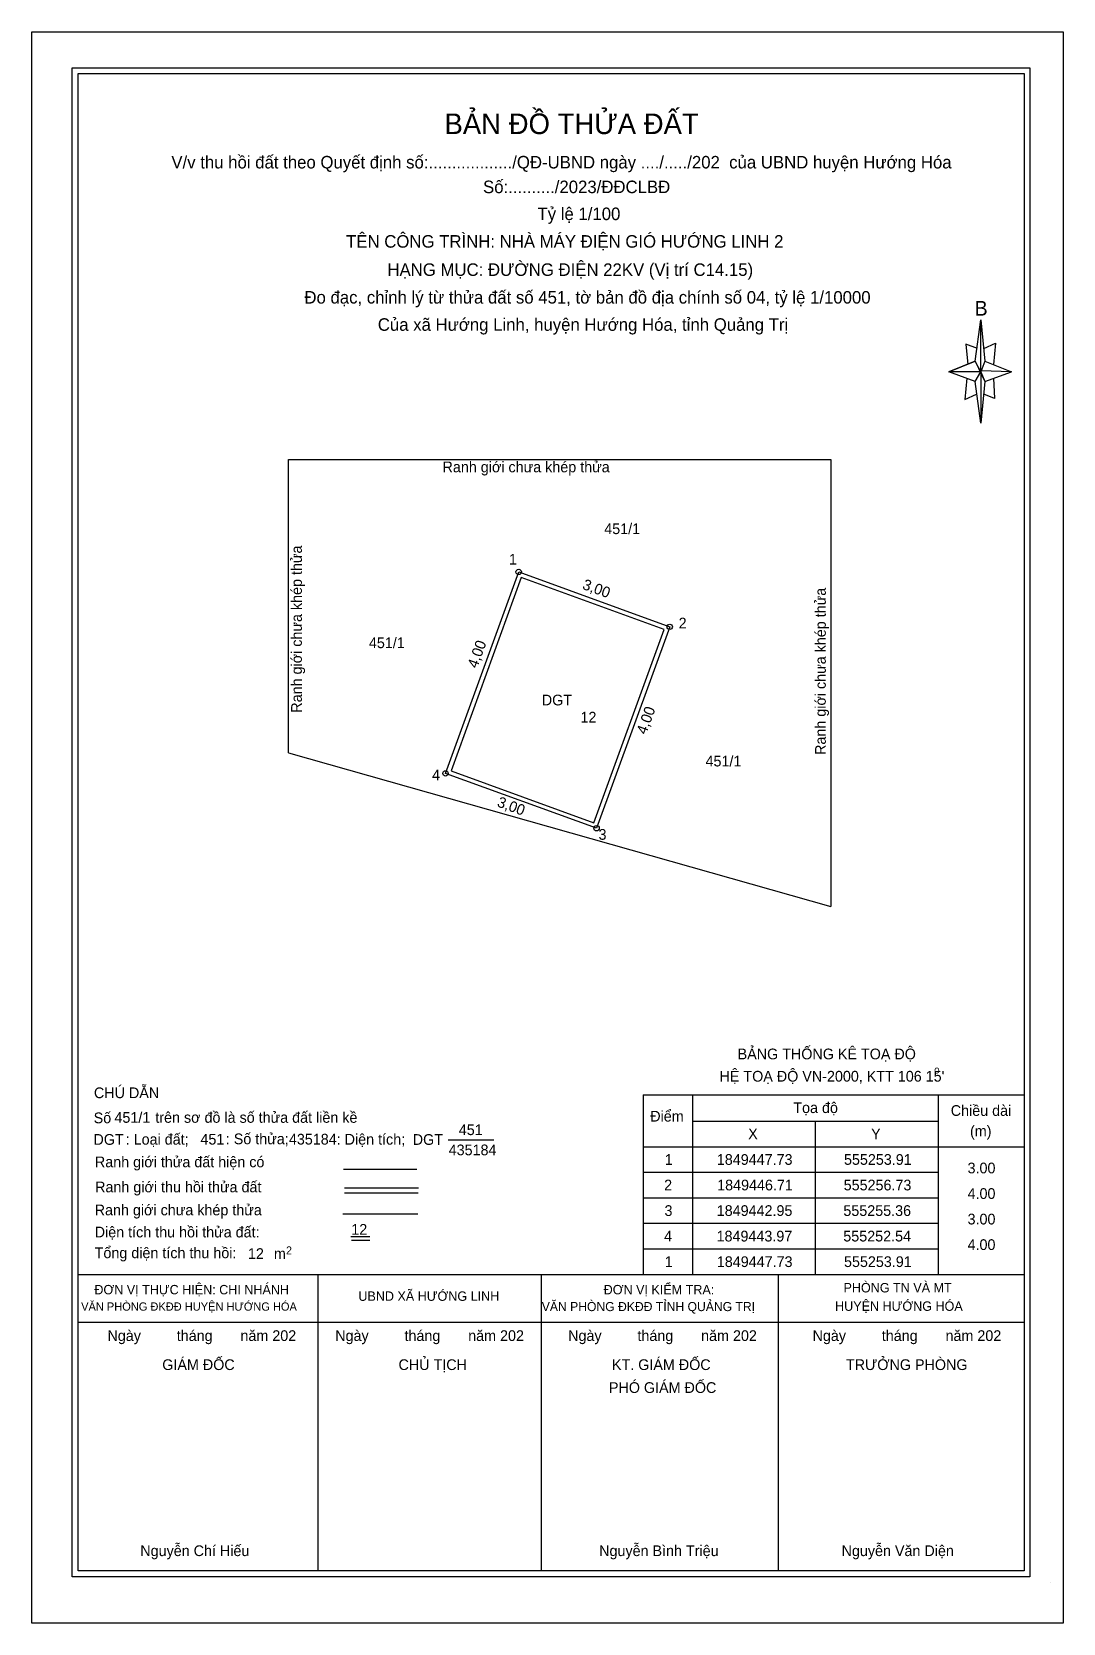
# Model space of a CAD drawing. Extents: x 554477 to 556972, y 1848154 to 1850269.
# Drawn here: x 555244.82 to 555264.07, y 1849428.1 to 1849457.82 of the extents above; entities that cross this region are included whole.
import ezdxf

# ---------------------------------------------------------------- set-up
doc = ezdxf.new("R2010")
doc.units = 0
for name, color, linetype in [('Level 10', 7, 'Continuous'), ('Level 16', 7, 'Continuous'), ('Level 18', 7, 'Continuous'), ('Level 2', 7, 'Continuous'), ('Level 21', 7, 'Continuous'), ('Level 27', 7, 'Continuous'), ('Level 5', 7, 'Continuous'), ('Level 50', 7, 'Continuous'), ('Level 55', 7, 'Continuous'), ('Level 56', 7, 'Continuous'), ('Level 6', 7, 'Continuous'), ('Level 67', 7, 'Continuous'), ('Level 68', 7, 'Continuous'), ('Level 73', 7, 'Continuous')]:
    doc.layers.add(name, color=color, linetype=linetype)

msp = doc.modelspace()

# ---------------------------------------------------------------- linework, layer by layer
at = {"layer": 'Level 10'}
msp.add_lwpolyline([(555256.728, 1849446.707), (555255.362, 1849442.947), (555252.542, 1849443.971), (555253.908, 1849447.731), (555256.728, 1849446.707)], dxfattribs=at)
at = {"layer": 'Level 16'}
msp.add_line((555250.655, 1849436.231), (555252.039, 1849436.231), dxfattribs=at)
for points in [[(555249.611, 1849444.353), (555249.611, 1849449.829), (555259.737, 1849449.829), (555259.737, 1849441.488)], [(555256.625, 1849446.659), (555253.956, 1849447.628), (555252.645, 1849444.019), (555255.314, 1849443.05), (555256.625, 1849446.659)], [(555252.025, 1849435.743), (555250.622, 1849435.743)]]:
    msp.add_lwpolyline(points, dxfattribs=at)
at = {"layer": 'Level 2'}
msp.add_lwpolyline([(555244.818, 1849457.816), (555264.074, 1849457.816), (555264.074, 1849428.105), (555244.818, 1849428.105)], close=True, dxfattribs=at)
at = {"layer": 'Level 21'}
for centre in [(555253.908, 1849447.731), (555256.728, 1849446.707), (555256.728, 1849446.707), (555252.542, 1849443.971), (555255.362, 1849442.947)]:
    msp.add_circle(centre, 0.05, dxfattribs=at)
at = {"layer": 'Level 27'}
for p, q in [((555263.345, 1849438.47), (555263.345, 1849434.616)), ((555263.345, 1849438.47), (555263.345, 1849434.616)), ((555256.233, 1849437.968), (555263.345, 1849437.968)), ((555256.233, 1849437.968), (555256.233, 1849434.616)), ((555257.151, 1849437.968), (555257.151, 1849434.616)), ((555261.739, 1849437.968), (555261.739, 1849434.616)), ((555257.151, 1849437.478), (555261.739, 1849437.478)), ((555259.445, 1849437.478), (555259.445, 1849434.616)), ((555256.233, 1849437.001), (555263.345, 1849437.001)), ((555256.233, 1849436.524), (555261.739, 1849436.524)), ((555256.233, 1849436.047), (555261.739, 1849436.047)), ((555256.233, 1849435.57), (555261.739, 1849435.57)), ((555256.233, 1849435.093), (555261.739, 1849435.093)), ((555256.233, 1849434.616), (555263.345, 1849434.616)), ((555256.233, 1849434.616), (555263.345, 1849434.616))]:
    msp.add_line(p, q, dxfattribs=at)
at = {"layer": 'Level 50'}
msp.add_line((555249.611, 1849444.353), (555259.737, 1849441.488), dxfattribs=at)
at = {"layer": 'Level 67'}
for p, q in [((555262.434, 1849451.665), (555262.534, 1849452.439)), ((555262.474, 1849451.903), (555262.255, 1849451.982)), ((555262.255, 1849451.982), (555262.295, 1849451.605)), ((555262.593, 1849451.903), (555262.812, 1849452.002)), ((555262.812, 1849452.002), (555262.772, 1849451.605)), ((555262.434, 1849451.665), (555261.938, 1849451.466)), ((555261.938, 1849451.466), (555262.434, 1849451.665)), ((555262.434, 1849451.287), (555261.938, 1849451.466)), ((555262.534, 1849451.466), (555261.938, 1849451.466)), ((555262.534, 1849451.466), (555262.434, 1849451.665)), ((555262.434, 1849451.665), (555262.613, 1849451.287)), ((555263.11, 1849451.466), (555262.534, 1849451.486)), ((555262.534, 1849451.486), (555262.534, 1849451.466)), ((555262.534, 1849451.466), (555262.613, 1849451.287)), ((555262.613, 1849451.665), (555263.11, 1849451.466)), ((555262.613, 1849451.287), (555263.11, 1849451.466)), ((555262.613, 1849451.287), (555263.11, 1849451.466)), ((555262.275, 1849451.347), (555262.236, 1849450.949)), ((555262.613, 1849451.287), (555262.534, 1849450.512)), ((555262.772, 1849451.347), (555262.792, 1849450.969)), ((555262.236, 1849450.949), (555262.454, 1849451.049)), ((555262.792, 1849450.969), (555262.593, 1849451.049)), ((555252.591, 1849437.127), (555253.445, 1849437.127)), ((555250.635, 1849436.579), (555252.009, 1849436.579)), ((555250.655, 1849436.138), (555252.03, 1849436.138)), ((555250.777, 1849435.323), (555251.126, 1849435.323)), ((555250.785, 1849435.253), (555251.127, 1849435.253)), ((555245.681, 1849434.616), (555263.345, 1849434.616)), ((555250.165, 1849429.088), (555250.165, 1849434.616)), ((555254.333, 1849429.088), (555254.333, 1849434.616)), ((555258.761, 1849429.088), (555258.761, 1849434.616)), ((555245.681, 1849433.722), (555263.345, 1849433.722)), ((555263.831, 1849428.873), (555263.831, 1849428.873)), ((555263.831, 1849428.873), (555263.831, 1849428.873)), ((555263.831, 1849428.873), (555263.831, 1849428.873))]:
    msp.add_line(p, q, dxfattribs=at)
for points in [[(555245.572, 1849457.145), (555263.454, 1849457.145), (555263.454, 1849428.972), (555245.572, 1849428.972)], [(555245.681, 1849457.036), (555263.345, 1849457.036), (555263.345, 1849429.081), (555245.681, 1849429.081)], [(555262.534, 1849452.439), (555262.613, 1849451.665), (555262.534, 1849451.466)], [(555262.534, 1849451.466), (555262.534, 1849450.512), (555262.434, 1849451.287)]]:
    msp.add_lwpolyline(points, close=True, dxfattribs=at)

# ---------------------------------------------------------------- texts
at = {"layer": 'Level 18'}
msp.add_text('DGT', height=0.2, dxfattribs=at).set_placement((555254.34, 1849445.24))
at = {"layer": 'Level 21'}
for s, p in [('1', (555253.726, 1849447.868)), ('1', (555253.726, 1849447.868)), ('2', (555256.895, 1849446.676)), ('4', (555252.291, 1849443.841)), ('3', (555255.399, 1849442.731))]:
    msp.add_text(s, height=0.2, dxfattribs=at).set_placement(p)
at = {"layer": 'Level 27'}
for s, p in [('Tọa độ', (555259.036, 1849437.629)), ('Chiều dài', (555261.975, 1849437.576)), ('Điểm', (555256.365, 1849437.47)), ('X', (555258.193, 1849437.14)), ('Y', (555260.488, 1849437.14)), ('(m)', (555262.335, 1849437.193)), ('1', (555256.636, 1849436.662)), ('1849447.73', (555257.608, 1849436.662)), ('555253.91', (555259.982, 1849436.662)), ('3.00', (555262.289, 1849436.503)), ('2', (555256.624, 1849436.185)), ('1849446.71', (555257.614, 1849436.185)), ('555256.73', (555259.976, 1849436.185)), ('4.00', (555262.289, 1849436.026)), ('3', (555256.631, 1849435.708)), ('1849442.95', (555257.606, 1849435.708)), ('555255.36', (555259.97, 1849435.708)), ('3.00', (555262.289, 1849435.549)), ('4', (555256.623, 1849435.231)), ('1849443.97', (555257.603, 1849435.231)), ('555252.54', (555259.969, 1849435.231)), ('4.00', (555262.289, 1849435.072)), ('1', (555256.636, 1849434.754)), ('1849447.73', (555257.608, 1849434.754)), ('555253.91', (555259.982, 1849434.754))]:
    msp.add_text(s, height=0.2, dxfattribs=at).set_placement(p)
at = {"layer": 'Level 5'}
for s, rotation, p in [('3,00', 340.0417, (555255.084, 1849447.418)), ('4,00', 70.0425, (555253.132, 1849445.92)), ('4,00', 70.0425, (555256.287, 1849444.684)), ('3,00', 340.0417, (555253.492, 1849443.356))]:
    msp.add_text(s, height=0.2, rotation=rotation, dxfattribs=at).set_placement(p)
msp.add_text('12', height=0.2, dxfattribs=at).set_placement((555255.062, 1849444.92))
at = {"layer": 'Level 55'}
msp.add_text('Ranh giới chưa khép thửa', height=0.2, rotation=90, dxfattribs=at).set_placement((555249.86, 1849445.104))
at = {"layer": 'Level 56'}
msp.add_text('Ranh giới chưa khép thửa', height=0.2, dxfattribs=at).set_placement((555252.487, 1849449.592))
msp.add_text('Ranh giới chưa khép thửa', height=0.2, rotation=90, dxfattribs=at).set_placement((555259.642, 1849444.315))
at = {"layer": 'Level 6'}
msp.add_text('12', height=0.2, dxfattribs=at).set_placement((555255.062, 1849444.92))
at = {"layer": 'Level 67'}
for s, height, p in [('BẢN ĐỒ THỬA ĐẤT', 0.38401, (555252.523, 1849455.907)), ('V/v thu hồi đất theo Quyết định số:................../QĐ-UBND ngày ..../...../202  của UBND huyện Hướng Hóa', 0.233918, (555247.424, 1849455.265)), ('Số:........../2023/ĐĐCLBĐ', 0.23392, (555253.243, 1849454.804)), ('Tỷ lệ 1/100', 0.23392, (555254.259, 1849454.301)), ('TÊN CÔNG TRÌNH: NHÀ MÁY ĐIỆN GIÓ HƯỚNG LINH 2', 0.23392, (555250.686, 1849453.786)), ('HẠNG MỤC: ĐƯỜNG ĐIỆN 22KV (Vị trí C14.15)', 0.23392, (555251.458, 1849453.259)), ('Đo đạc, chỉnh lý từ thửa đất số 451, tờ bản đồ địa chính số 04, tỷ lệ 1/10000', 0.23392, (555249.908, 1849452.742)), ('B', 0.274, (555262.42, 1849452.517)), ('Của xã Hướng Linh, huyện Hướng Hóa, tỉnh Quảng Trị', 0.23392, (555251.278, 1849452.234)), ('BẢNG THỐNG KÊ TOẠ ĐỘ', 0.2, (555257.996, 1849438.632)), ("HỆ TOẠ ĐỘ VN-2000, KTT 106 15'", 0.2, (555257.658, 1849438.216)), ('o', 0.139, (555261.664, 1849438.368)), ('CHÚ DẪN', 0.2, (555245.978, 1849437.907)), ('Ranh giới thửa đất hiện có', 0.2, (555245.996, 1849436.617)), ('Ranh giới thu hồi thửa đất', 0.2, (555246, 1849436.149)), ('Ranh giới chưa khép thửa', 0.2, (555245.992, 1849435.719)), ('Diện tích thu hồi thửa đất:', 0.2, (555245.992, 1849435.307)), ('Tổng diện tích thu hồi:', 0.2, (555245.992, 1849434.919)), ('PHÒNG TN VÀ MT', 0.17544, (555259.973, 1849434.28)), ('ĐƠN VỊ THỰC HIỆN: CHI NHÁNH', 0.17544, (555245.986, 1849434.244)), ('UBND XÃ HƯỚNG LINH', 0.17544, (555250.915, 1849434.123)), ('ĐƠN VỊ KIỂM TRA:', 0.17544, (555255.495, 1849434.244)), ('VĂN PHÒNG ĐKĐĐ HUYỆN HƯỚNG HÓA', 0.15409, (555245.739, 1849433.939)), ('VĂN PHÒNG ĐKĐĐ TỈNH QUẢNG TRỊ', 0.16963, (555254.339, 1849433.931)), ('HUYỆN HƯỚNG HÓA', 0.17544, (555259.816, 1849433.936)), ('Ngày         tháng       năm 202', 0.2, (555246.231, 1849433.373)), ('Ngày         tháng       năm 202', 0.2, (555250.483, 1849433.373)), ('Ngày         tháng       năm 202', 0.2, (555254.832, 1849433.373)), ('Ngày         tháng       năm 202', 0.2, (555259.395, 1849433.373)), ('GIÁM ĐỐC', 0.2, (555247.254, 1849432.831)), (' CHỦ TỊCH', 0.2, (555251.591, 1849432.831)), ('KT. GIÁM ĐỐC', 0.2, (555255.65, 1849432.831)), ('TRƯỞNG PHÒNG', 0.2, (555260.018, 1849432.831)), ('PHÓ GIÁM ĐỐC', 0.2, (555255.593, 1849432.403)), ('Nguyễn Chí Hiếu', 0.2, (555246.844, 1849429.357)), ('Nguyễn Bình Triệu', 0.2, (555255.411, 1849429.357)), ('Nguyễn Văn Diện', 0.2, (555259.937, 1849429.357))]:
    msp.add_text(s, height=height, dxfattribs=at).set_placement(p)
at = {"layer": 'Level 68'}
for s, height, p in [('Số ', 0.2, (555245.973, 1849437.439)), ('451/1', 0.2, (555246.361, 1849437.447)), ('trên sơ đồ là số thửa đất liền kề', 0.2, (555247.124, 1849437.447)), ('DGT', 0.2, (555245.969, 1849437.036)), (': Loại đất;', 0.2, (555246.571, 1849437.039)), ('451', 0.2, (555247.966, 1849437.04)), (': Số thửa; ', 0.2, (555248.44, 1849437.047)), ('435184', 0.2, (555249.618, 1849437.041)), (' : Diện tích;', 0.2, (555250.436, 1849437.039)), ('DGT', 0.2, (555251.93, 1849437.035)), ('451', 0.2, (555252.79, 1849437.217)), ('435184', 0.2, (555252.601, 1849436.841)), ('12', 0.2, (555250.783, 1849435.357)), ('12', 0.2, (555248.853, 1849434.905)), ('2', 0.15, (555249.564, 1849434.989)), ('m', 0.2, (555249.338, 1849434.905))]:
    msp.add_text(s, height=height, dxfattribs=at).set_placement(p)
at = {"layer": 'Level 73'}
for p in [(555255.506, 1849448.438), (555251.112, 1849446.309), (555257.397, 1849444.1)]:
    msp.add_text('451/1', height=0.2, dxfattribs=at).set_placement(p)

doc.saveas('drawing.dxf')
